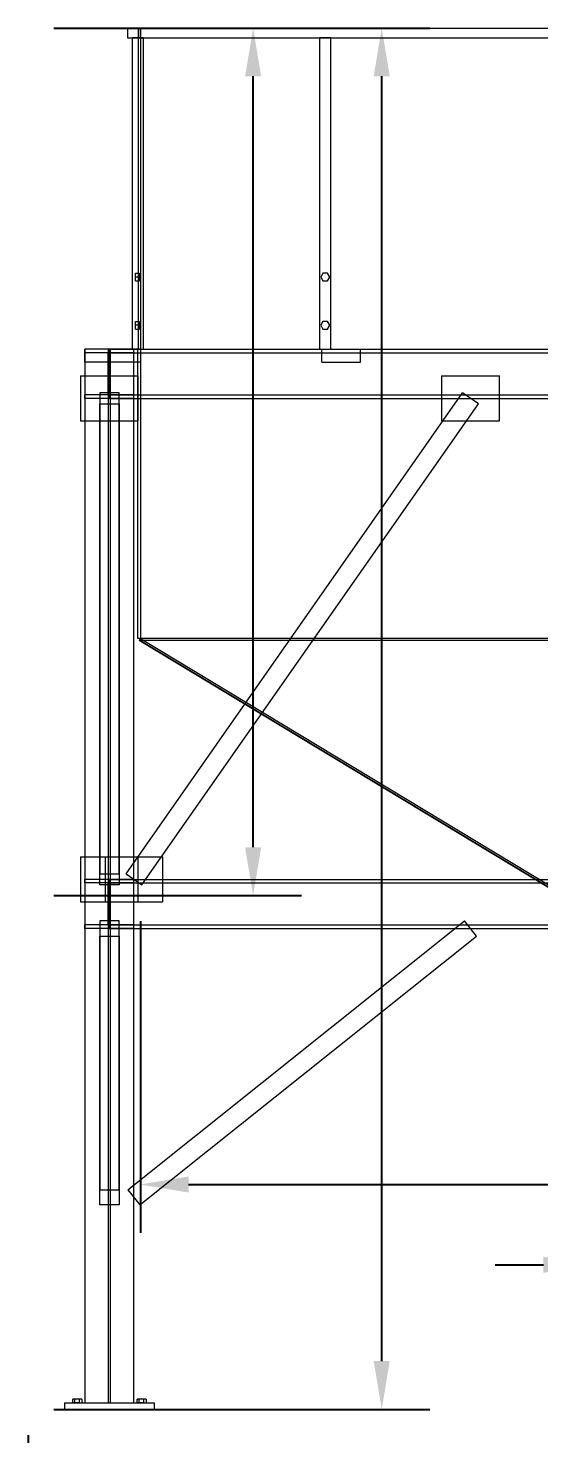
# Model space of a CAD drawing. Header units: millimetres. Extents: x -191664 to 191490, y -197311 to 10263.
# Drawn here: x 0 to 1589, y -76 to 4300 of the extents above; entities that cross this region are included whole.
import ezdxf

# ---------------------------------------------------------------- set-up
doc = ezdxf.new("R2010")
doc.units = ezdxf.units.MM
for name, color, linetype, lineweight in [('COTAS_ENVOLVENTE_P', 1, 'Continuous', 0), ('COTAS_O', 1, 'Continuous', 0), ('COTAS_P', 1, 'Continuous', 0), ('COTAS_R', 1, 'Continuous', 0), ('lateral_tolva', 7, 'Continuous', 0)]:
    doc.layers.add(name, color=color, linetype=linetype, lineweight=lineweight)
doc.dimstyles.new('PLANTA_100', dxfattribs={"dimtxt": 250, "dimasz": 150, "dimexe": 150, "dimexo": 80, "dimgap": 100, "dimtad": 1, "dimtih": 1, "dimtoh": 1, "dimdec": 1, "dimdsep": 46, "dimcen": 0.09, "dimclrd": 1, "dimclre": 1, "dimclrt": 1, "dimadec": 0, "dimazin": 0, "dimtfac": 1, "dimtdec": 4, "dimtofl": 0, "dimtmove": 0, "dimatfit": 3, "dimfxl": 1, "dimtolj": 1, "dimtzin": 0, "dimarcsym": 0})

# ---------------------------------------------------------------- blocks, each defined once
blk = doc.blocks.new('*D4')
at = {"layer": 'COTAS_ENVOLVENTE_P', "color": 1, "lineweight": -2, "transparency": 16777216}
for p, q in [((0, -80), (0, -3250)), ((58855.1, -80), (58855.1, -3250)), ((150, -3100), (58705.1, -3100))]:
    blk.add_line(p, q, dxfattribs=at)
at = {"layer": 'COTAS_ENVOLVENTE_P', "color": 1, "transparency": 16777216}
for points in [[(150, -3075), (150, -3125), (0, -3100)], [(58705.1, -3075), (58705.1, -3125), (58855.1, -3100)]]:
    blk.add_solid(points, dxfattribs=at)
at = {"layer": 'Defpoints', "color": 0, "transparency": 16777216}
for p in [(0, 0), (58855.1, 0), (58855.1, -3100)]:
    blk.add_point(p, dxfattribs=at)
blk = doc.blocks.new('*D10')
at = {"layer": 'COTAS_O', "color": 1, "lineweight": -2, "transparency": 16777216}
for p, q in [((349.2, 1520), (349.2, 550)), ((3799.2, 1520), (3799.2, 550)), ((499.2, 700), (3649.2, 700))]:
    blk.add_line(p, q, dxfattribs=at)
at = {"layer": 'COTAS_O', "color": 1, "transparency": 16777216}
for points in [[(499.2, 725), (499.2, 675), (349.2, 700)], [(3649.2, 725), (3649.2, 675), (3799.2, 700)]]:
    blk.add_solid(points, dxfattribs=at)
at = {"layer": 'Defpoints', "color": 0, "transparency": 16777216}
for p in [(349.2, 1600), (3799.2, 1600), (3799.2, 700)]:
    blk.add_point(p, dxfattribs=at)
blk = doc.blocks.new('*D11')
at = {"layer": 'COTAS_O', "color": 1, "lineweight": -2, "transparency": 16777216}
for p, q in [((80, 4300), (850, 4300)), ((700, 1750), (700, 4150)), ((80, 1600), (850, 1600))]:
    blk.add_line(p, q, dxfattribs=at)
at = {"layer": 'COTAS_O', "color": 1, "transparency": 16777216}
for points in [[(675, 4150), (725, 4150), (700, 4300)], [(675, 1750), (725, 1750), (700, 1600)]]:
    blk.add_solid(points, dxfattribs=at)
at = {"layer": 'Defpoints', "color": 0, "transparency": 16777216}
for p in [(0, 4300), (700, 4300), (0, 1600)]:
    blk.add_point(p, dxfattribs=at)
blk = doc.blocks.new('*D12')
at = {"layer": 'COTAS_R', "color": 1, "lineweight": -2, "transparency": 16777216}
for p, q in [((80, 4300), (1250, 4300)), ((1100, 150), (1100, 4150)), ((80, 0), (1250, 0))]:
    blk.add_line(p, q, dxfattribs=at)
at = {"layer": 'COTAS_R', "color": 1, "transparency": 16777216}
for points in [[(1075, 4150), (1125, 4150), (1100, 4300)], [(1075, 150), (1125, 150), (1100, 0)]]:
    blk.add_solid(points, dxfattribs=at)
at = {"layer": 'Defpoints', "color": 0, "transparency": 16777216}
for p in [(0, 4300), (1100, 4300), (0, 0)]:
    blk.add_point(p, dxfattribs=at)
blk = doc.blocks.new('*D21')
at = {"layer": 'COTAS_P', "color": 1, "lineweight": -2, "transparency": 16777216}
for p, q in [((0, -80), (0, -2350)), ((58117.1, -80), (58117.1, -2350)), ((150, -2200), (57967.1, -2200))]:
    blk.add_line(p, q, dxfattribs=at)
at = {"layer": 'COTAS_P', "color": 1, "transparency": 16777216}
for points in [[(150, -2175), (150, -2225), (0, -2200)], [(57967.1, -2175), (57967.1, -2225), (58117.1, -2200)]]:
    blk.add_solid(points, dxfattribs=at)
at = {"layer": 'Defpoints', "color": 0, "transparency": 16777216}
for p in [(0, 0), (58117.1, 0), (58117.1, -2200)]:
    blk.add_point(p, dxfattribs=at)
blk = doc.blocks.new('*D22')
at = {"layer": 'COTAS_O', "color": 1, "lineweight": -2, "transparency": 16777216}
for p, q in [((1453.158371, 450), (1603.158371, 450)), ((1949.268371, 450), (1949.448371, 450)), ((1949.358371, 449.91), (1949.358371, 450.09))]:
    blk.add_line(p, q, dxfattribs=at)
at = {"layer": 'COTAS_O', "color": 1, "transparency": 16777216}
blk.add_solid([(1603.158371, 475), (1603.158371, 425), (1753.158371, 450)], dxfattribs=at)
at = {"layer": 'Defpoints', "color": 0, "transparency": 16777216}
for p in [(1753.158371, 450), (2145.558371, 450)]:
    blk.add_point(p, dxfattribs=at)

msp = doc.modelspace()

# ---------------------------------------------------------------- linework, layer by layer
at = {"layer": 'lateral_tolva', "color": 156, "true_color": 0x164b78}
for p, q in [((309.2, 4300), (349.2, 4300)), ((309.2, 4300), (309.2, 4270)), ((343.2, 3300), (343.2, 4300)), ((349.2, 4300), (343.2, 4300)), ((349.2, 4300), (349.2, 3300)), ((349.2, 4270), (349.2, 4300)), ((349.2, 4300), (3799.2, 4300)), ((309.2, 4270), (349.2, 4270)), ((358.7, 4270), (323.7, 4270)), ((323.7, 4270), (323.7, 3300)), ((349.2, 4270), (3799.2, 4270)), ((358.7, 3300), (358.7, 4270)), ((941.7, 4270), (906.7, 4270)), ((906.7, 4270), (906.7, 3300)), ((941.7, 3300), (941.7, 4270)), ((329.2, 3300), (176.2, 3300)), ((176.2, 3300), (176.2, 20)), ((176.2, 3289), (176.2, 3300)), ((349.2, 3300), (176.2, 3300)), ((176.2, 3260), (176.2, 3300)), ((329.2, 3289), (176.2, 3289)), ((256.7, 3300), (248.7, 3300)), ((248.7, 3300), (248.7, 20)), ((256.7, 3289), (248.7, 3289)), ((248.7, 3158), (248.7, 3289)), ((252.7, 3300), (3895.7, 3300)), ((252.7, 3300), (252.7, 3289)), ((252.7, 3289), (3895.7, 3289)), ((252.7, 3289), (252.7, 3158)), ((256.7, 20), (256.7, 3300)), ((256.7, 3158), (256.7, 3289)), ((323.7, 3300), (358.7, 3300)), ((329.2, 20), (329.2, 3300)), ((329.2, 3289), (329.2, 3300)), ((349.2, 3300), (343.2, 3300)), ((349.2, 3300), (349.2, 3260)), ((906.7, 3300), (941.7, 3300)), ((914.2, 3300), (1034.2, 3300)), ((914.2, 3260), (914.2, 3300)), ((1034.2, 3260), (1034.2, 3300)), ((349.2, 3260), (176.2, 3260)), ((914.2, 3260), (1034.2, 3260)), ((162.7, 3217), (342.7, 3217)), ((162.7, 3217), (162.7, 3077)), ((342.7, 3077), (342.7, 3217)), ((1286.2, 3217), (1466.2, 3217)), ((1286.2, 3217), (1286.2, 3077)), ((1466.2, 3077), (1466.2, 3217)), ((329.2, 3158), (176.2, 3158)), ((176.2, 3147), (176.2, 3158)), ((282.7, 3164.19), (222.7, 3164.19)), ((222.7, 3164.19), (222.7, 1667.19)), ((222.7, 3164.19), (222.7, 3129.81)), ((256.7, 3158), (248.7, 3158)), ((252.7, 3158), (3895.7, 3158)), ((252.7, 3158), (252.7, 3147)), ((282.7, 1667.19), (282.7, 3164.19)), ((282.7, 3129.81), (282.7, 3164.19)), ((304.62, 1667.19), (1351.62, 3164.19)), ((329.2, 3147), (329.2, 3158)), ((1400.78, 3129.81), (1351.62, 3164.19)), ((329.2, 3147), (176.2, 3147)), ((222.7, 1632.81), (222.7, 3129.81)), ((222.7, 3129.81), (282.7, 3129.81)), ((252.7, 3147), (3895.7, 3147)), ((282.7, 3129.81), (282.7, 1632.81)), ((353.78, 1632.81), (1400.78, 3129.81)), ((162.7, 3077), (342.7, 3077)), ((1286.2, 3077), (1466.2, 3077)), ((162.7, 1720), (342.7, 1720)), ((162.7, 1720), (162.7, 1580)), ((239.2, 1720), (419.2, 1720)), ((239.2, 1720), (239.2, 1580)), ((342.7, 1580), (342.7, 1720)), ((419.2, 1580), (419.2, 1720)), ((222.7, 1667.19), (282.7, 1667.19)), ((222.7, 1632.81), (222.7, 1667.19)), ((282.7, 1667.19), (282.7, 1632.81)), ((304.62, 1667.19), (353.78, 1632.81)), ((329.2, 1650), (176.2, 1650)), ((176.2, 1639), (176.2, 1650)), ((329.2, 1639), (176.2, 1639)), ((282.7, 1632.81), (222.7, 1632.81)), ((256.7, 1639), (248.7, 1639)), ((248.7, 1508), (248.7, 1639)), ((252.7, 1650), (3895.7, 1650)), ((252.7, 1650), (252.7, 1639)), ((252.7, 1639), (3895.7, 1639)), ((252.7, 1639), (252.7, 1508)), ((256.7, 1508), (256.7, 1639)), ((329.2, 1639), (329.2, 1650)), ((162.7, 1580), (342.7, 1580)), ((239.2, 1580), (419.2, 1580)), ((329.2, 1508), (176.2, 1508)), ((176.2, 1497), (176.2, 1508)), ((329.2, 1497), (176.2, 1497)), ((282.7, 1520.43), (222.7, 1520.43)), ((222.7, 1520.43), (222.7, 683.43)), ((222.7, 1520.43), (222.7, 1473.57)), ((256.7, 1508), (248.7, 1508)), ((252.7, 1508), (3895.7, 1508)), ((252.7, 1508), (252.7, 1497)), ((252.7, 1497), (3895.7, 1497)), ((282.7, 683.43), (282.7, 1520.43)), ((282.7, 1473.57), (282.7, 1520.43)), ((310.47, 683.43), (1357.47, 1520.43)), ((329.2, 1497), (329.2, 1508)), ((1394.93, 1473.57), (1357.47, 1520.43)), ((222.7, 636.57), (222.7, 1473.57)), ((222.7, 1473.57), (282.7, 1473.57)), ((282.7, 1473.57), (282.7, 636.57)), ((347.93, 636.57), (1394.93, 1473.57)), ((222.7, 683.43), (282.7, 683.43)), ((222.7, 636.57), (222.7, 683.43)), ((282.7, 683.43), (282.7, 636.57)), ((310.47, 683.43), (347.93, 636.57)), ((282.7, 636.57), (222.7, 636.57)), ((112.7, 20), (392.7, 20)), ((112.7, 20), (112.7, 0)), ((112.7, 0), (392.7, 0)), ((176.2, 20), (329.2, 20)), ((248.7, 20), (256.7, 20)), ((392.7, 0), (392.7, 20))]:
    msp.add_line(p, q, dxfattribs=at)
at = {"layer": 'lateral_tolva', "color": 9, "true_color": 0xb7bec5}
for p, q in [((334.2, 3525), (334.2, 3537.12)), ((334.2, 3537.12), (346.2, 3537.12)), ((334.2, 3512.88), (334.2, 3525)), ((346.2, 3525), (334.2, 3525)), ((334.2, 3512.88), (346.2, 3512.88)), ((346.2, 3525), (346.2, 3537.12)), ((346.2, 3525), (346.2, 3512.88)), ((917.2, 3537.12), (910.2, 3525)), ((910.2, 3525), (917.2, 3512.88)), ((931.2, 3537.12), (917.2, 3537.12)), ((917.2, 3512.88), (931.2, 3512.88)), ((938.2, 3525), (931.2, 3537.12)), ((931.2, 3512.88), (938.2, 3525)), ((334.2, 3375), (334.2, 3387.12)), ((334.2, 3387.12), (346.2, 3387.12)), ((334.2, 3362.88), (334.2, 3375)), ((346.2, 3375), (334.2, 3375)), ((346.2, 3375), (346.2, 3387.12)), ((346.2, 3375), (346.2, 3362.88)), ((917.2, 3387.12), (910.2, 3375)), ((910.2, 3375), (917.2, 3362.88)), ((931.2, 3387.12), (917.2, 3387.12)), ((938.2, 3375), (931.2, 3387.12)), ((931.2, 3362.88), (938.2, 3375)), ((334.2, 3362.88), (346.2, 3362.88)), ((917.2, 3362.88), (931.2, 3362.88)), ((145.7, 32), (138.7, 32)), ((138.7, 20), (138.7, 32)), ((145.7, 20), (138.7, 20)), ((159.7, 32), (145.7, 32)), ((145.7, 20), (145.7, 32)), ((159.7, 20), (145.7, 20)), ((166.7, 32), (159.7, 32)), ((159.7, 20), (159.7, 32)), ((159.7, 20), (166.7, 20)), ((166.7, 32), (166.7, 20)), ((345.7, 32), (338.7, 32)), ((338.7, 20), (338.7, 32)), ((345.7, 20), (338.7, 20)), ((359.7, 32), (345.7, 32)), ((345.7, 20), (345.7, 32)), ((359.7, 20), (345.7, 20)), ((366.7, 32), (359.7, 32)), ((359.7, 20), (359.7, 32)), ((359.7, 20), (366.7, 20)), ((366.7, 32), (366.7, 20))]:
    msp.add_line(p, q, dxfattribs=at)
at = {"layer": 'lateral_tolva', "color": 252, "true_color": 0x818b94}
for p, q in [((341.2, 2400), (341.2, 3300)), ((349.2, 3300), (341.2, 3300)), ((349.2, 3300), (349.2, 2400)), ((349.2, 3300), (3799.2, 3300)), ((349.2, 2400), (341.2, 2400)), ((349.2, 2400), (345.07, 2393.15)), ((1670.07, 1593.15), (345.07, 2393.15)), ((349.2, 2400), (1674.2, 1600)), ((3799.2, 2400), (349.2, 2400)), ((349.2, 2400), (349.2, 2393.48)), ((3799.2, 2393.48), (349.2, 2393.48)), ((349.2, 2393.48), (1674.2, 1593.48))]:
    msp.add_line(p, q, dxfattribs=at)

# ---------------------------------------------------------------- dimensions: what is measured, and where the dimension line sits
at = {"layer": 'COTAS_ENVOLVENTE_P'}
dim = msp.add_aligned_dim(p1=(0, 0), p2=(58855.12, 0), distance=-3100, text='<> P', dimstyle='PLANTA_100', dxfattribs=at)
dim.commit()
dim.dimension.update_dxf_attribs({"geometry": '*D4', "text_midpoint": (29427.56, -3100)})
at = {"layer": 'COTAS_O'}
for p1, p2, distance, picture, middle in [((0, 1600), (0, 4300), -700, '*D11', (700, 2950)), ((349.2, 1600), (3799.2, 1600), -900, '*D10', (2074.2, 700))]:
    dim = msp.add_aligned_dim(p1=p1, p2=p2, distance=distance, text='<> O', dimstyle='PLANTA_100', dxfattribs=at)
    dim.commit()
    dim.dimension.update_dxf_attribs({"geometry": picture, "text_midpoint": middle})
dim = msp.add_diameter_dim_2p(p1=(2145.56, 450), p2=(1753.16, 450), text='<> O', dimstyle='PLANTA_100', dxfattribs=at)
dim.commit()
dim.dimension.update_dxf_attribs({"geometry": '*D22', "text_midpoint": (1453.16, 450)})
at = {"layer": 'COTAS_P'}
dim = msp.add_aligned_dim(p1=(0, 0), p2=(58117.12, 0), distance=-2200, text='<> P', dimstyle='PLANTA_100', dxfattribs=at)
dim.commit()
dim.dimension.update_dxf_attribs({"geometry": '*D21', "text_midpoint": (29058.56, -2200)})
at = {"layer": 'COTAS_R'}
dim = msp.add_aligned_dim(p1=(0, 0), p2=(0, 4300), distance=-1100, text='<> R', dimstyle='PLANTA_100', dxfattribs=at)
dim.commit()
dim.dimension.update_dxf_attribs({"geometry": '*D12', "text_midpoint": (1100, 2150)})

doc.saveas('drawing.dxf')
